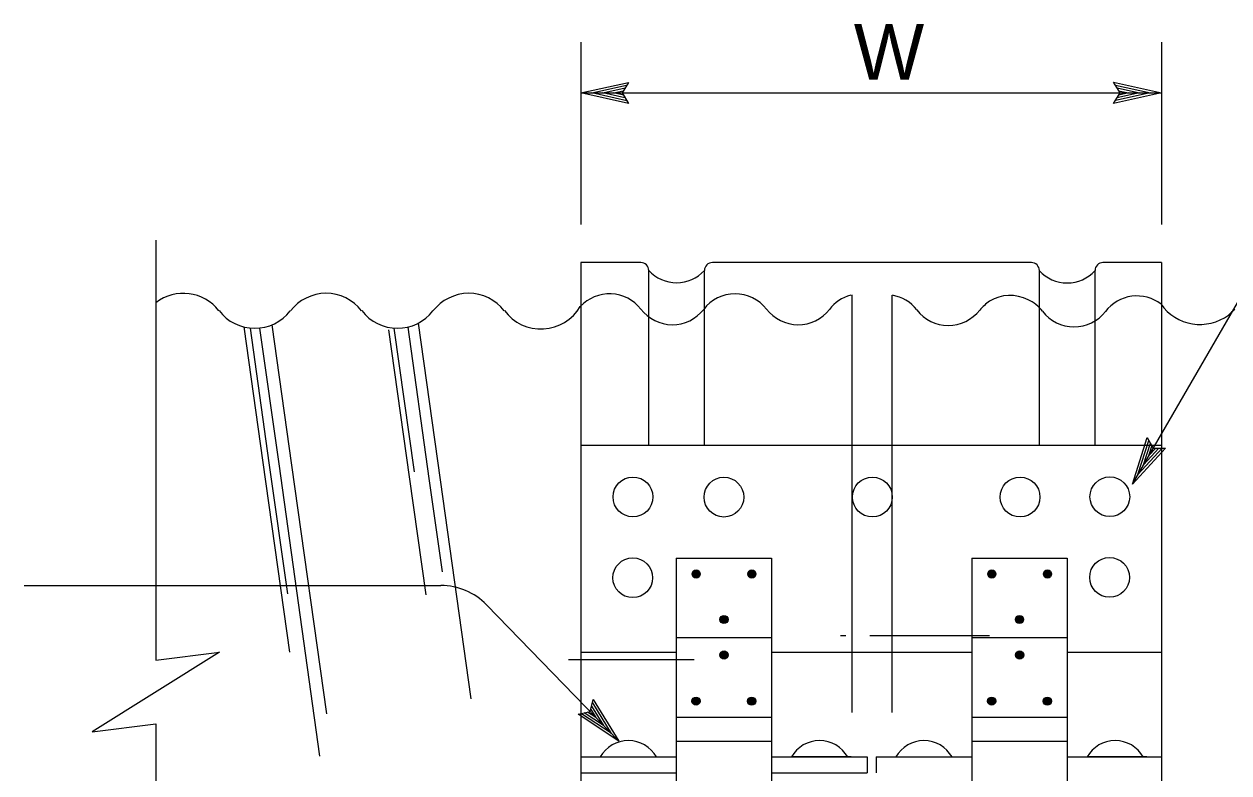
# Model space of a CAD drawing. Extents: x -894 to 866, y -472 to 714.
# Drawn here: x 122.5 to 274, y 240.7 to 334.7 of the extents above; entities that cross this region are included whole.
import ezdxf

# ---------------------------------------------------------------- set-up
doc = ezdxf.new("R2010")
doc.units = 0
for name, color, linetype in [('56 Stage 3 Anno', 7, 'Continuous'), ('57 Undefined', 7, 'Continuous'), ('60 Nongeo Data', 7, 'Continuous')]:
    doc.layers.add(name, color=color, linetype=linetype)

msp = doc.modelspace()

# ---------------------------------------------------------------- linework, layer by layer
at = {"layer": '56 Stage 3 Anno'}
for p, q in [((192.51, 332.47), (192.51, 309.55)), ((265.51, 332.47), (265.51, 309.55)), ((192.51, 326.09), (198.51, 327.42)), ((198.51, 327.42), (197.71, 326.09)), ((198.51, 327.42), (198.51, 327.42)), ((260.31, 326.09), (259.51, 327.43)), ((259.51, 327.43), (259.51, 327.43)), ((259.51, 327.43), (265.51, 326.09)), ((198.51, 324.75), (192.51, 326.09)), ((192.51, 326.09), (192.51, 326.09)), ((192.51, 326.09), (265.51, 326.09)), ((198.29, 325.11), (193.89, 326.09)), ((193.9, 326.1), (198.28, 327.06)), ((195.27, 326.09), (198.1, 326.72)), ((198.06, 325.47), (195.27, 326.09)), ((196.66, 326.09), (197.86, 326.36)), ((197.88, 325.82), (196.66, 326.09)), ((197.71, 326.09), (198.51, 324.75)), ((265.51, 326.09), (259.51, 324.76)), ((259.51, 324.76), (260.31, 326.09)), ((259.73, 327.08), (264.13, 326.09)), ((264.12, 326.09), (259.75, 325.12)), ((262.75, 326.1), (259.92, 325.47)), ((259.96, 326.72), (262.75, 326.1)), ((260.14, 326.37), (261.37, 326.1)), ((261.37, 326.1), (260.16, 325.83)), ((265.51, 326.09), (265.51, 326.09)), ((198.51, 324.75), (198.51, 324.75)), ((259.51, 324.76), (259.51, 324.76)), ((261.87, 276.95), (286.04, 318.66)), ((261.87, 276.95), (263.72, 282.81)), ((262.56, 278.16), (263.92, 282.43)), ((263.25, 279.34), (264.13, 282.1)), ((263.72, 282.81), (263.72, 282.81)), ((263.72, 282.81), (264.47, 281.45)), ((266.04, 281.47), (261.87, 276.95)), ((265.62, 281.46), (262.56, 278.14)), ((265.19, 281.44), (263.25, 279.34)), ((263.95, 280.54), (264.32, 281.72)), ((264.8, 281.46), (263.95, 280.54)), ((264.47, 281.45), (266.04, 281.47)), ((266.04, 281.47), (266.04, 281.47)), ((261.87, 276.95), (261.87, 276.95)), ((122.53, 264.19), (174.93, 264.19)), ((180.67, 261.76), (197.3, 244.63)), ((193.68, 248.36), (194.08, 249.87)), ((193.76, 248.68), (194.42, 247.61)), ((193.88, 249.05), (195.38, 246.62)), ((193.98, 249.47), (196.34, 245.62)), ((194.08, 249.87), (194.08, 249.87)), ((194.08, 249.87), (197.3, 244.63)), ((192.17, 248.01), (193.68, 248.36)), ((197.3, 244.63), (192.17, 248.01)), ((192.17, 248.01), (192.17, 248.01)), ((196.33, 245.63), (192.59, 248.09)), ((195.38, 246.62), (192.96, 248.21)), ((194.42, 247.61), (193.38, 248.29)), ((197.3, 244.63), (197.3, 244.63))]:
    msp.add_line(p, q, dxfattribs=at)
msp.add_arc((174.93, 256.19), 8, 44.1574, 90, dxfattribs=at)
at = {"layer": '60 Nongeo Data'}
for p, q in [((139.1, 307.59), (139.1, 280.97)), ((192.51, 304.77), (192.51, 181.96)), ((200.07, 304.77), (192.51, 304.77)), ((230.58, 304.77), (209.07, 304.77)), ((249.17, 304.77), (230.58, 304.77)), ((265.51, 304.77), (258.17, 304.77)), ((265.51, 304.77), (265.51, 163.05)), ((201.07, 281.77), (201.07, 303.77)), ((208.07, 281.77), (208.07, 303.77)), ((250.17, 281.77), (250.17, 303.77)), ((257.17, 281.77), (257.17, 303.77)), ((226.61, 300.73), (226.61, 248.24)), ((231.61, 300.69), (231.61, 248.24)), ((153.68, 296.94), (156.16, 279.31)), ((172.07, 297.15), (174.84, 277.49)), ((150.17, 296.68), (152.56, 279.66)), ((150.94, 296.54), (153.32, 279.59)), ((152.14, 296.54), (154.54, 279.47)), ((168.34, 296.32), (170.93, 277.87)), ((169.03, 296.53), (171.57, 278.49)), ((170.76, 296.66), (173.43, 277.63)), ((265.51, 281.77), (192.51, 281.77)), ((139.1, 280.97), (139.1, 254.81)), ((152.56, 279.66), (155.91, 255.82)), ((153.32, 279.59), (155.63, 263.17)), ((154.54, 279.47), (159.69, 242.77)), ((156.16, 279.31), (160.55, 248.09)), ((170.93, 277.87), (173.02, 263.01)), ((173.43, 277.63), (175.08, 265.9)), ((174.84, 277.49), (178.7, 249.97)), ((204.51, 267.65), (216.51, 267.65)), ((204.51, 267.65), (204.51, 238.65)), ((216.51, 267.65), (216.51, 238.65)), ((241.67, 267.65), (253.67, 267.65)), ((241.67, 267.65), (241.67, 238.65)), ((253.67, 267.65), (253.67, 238.65)), ((204.51, 257.65), (216.51, 257.65)), ((225.16, 257.9), (225.85, 257.9)), ((228.85, 257.9), (233.58, 257.9)), ((232.5, 257.9), (243.92, 257.9)), ((241.67, 257.65), (253.67, 257.65)), ((190.99, 254.9), (196.42, 254.9)), ((204.51, 255.77), (192.51, 255.77)), ((195.33, 254.9), (206.76, 254.9)), ((241.67, 255.77), (216.51, 255.77)), ((265.51, 255.77), (253.67, 255.77)), ((204.51, 247.65), (216.51, 247.65)), ((241.67, 247.65), (253.67, 247.65)), ((139.1, 246.81), (139.1, 181.96)), ((204.51, 244.65), (216.51, 244.65)), ((241.67, 244.65), (253.67, 244.65)), ((192.51, 242.65), (204.51, 242.65)), ((216.51, 242.65), (228.51, 242.65)), ((226.08, 242.65), (219.01, 242.65)), ((226.51, 242.65), (219.44, 242.65)), ((228.51, 242.65), (228.51, 240.65)), ((229.67, 242.65), (241.67, 242.65)), ((229.67, 242.65), (229.67, 240.65)), ((253.67, 242.65), (265.51, 242.65)), ((263.24, 242.65), (256.17, 242.65)), ((263.67, 242.65), (256.6, 242.65)), ((192.51, 240.65), (204.51, 240.65)), ((216.51, 240.65), (228.51, 240.65))]:
    msp.add_line(p, q, dxfattribs=at)
msp.add_lwpolyline([(139.1, 254.81), (147.1, 255.81), (131.1, 245.81), (139.1, 246.81)], dxfattribs=at)
for centre, radius in [((199.08, 275.32), 2.5), ((210.51, 275.3), 2.5), ((229.18, 275.31), 2.5), ((247.74, 275.31), 2.5), ((259.03, 275.35), 2.5), ((199.05, 265.17), 2.5), ((259, 265.22), 2.5), ((207.02, 265.64), 0.513), ((207.02, 265.64), 0.451), ((207.02, 265.64), 0.39), ((207.02, 265.64), 0.328), ((207.02, 265.64), 0.267), ((207.02, 265.64), 0.205), ((207.02, 265.64), 0.144), ((207.02, 265.64), 0.0615), ((214.03, 265.64), 0.513), ((214.03, 265.64), 0.451), ((214.03, 265.64), 0.39), ((214.03, 265.64), 0.328), ((214.03, 265.64), 0.267), ((214.03, 265.64), 0.205), ((214.03, 265.64), 0.144), ((214.03, 265.64), 0.0615), ((244.19, 265.64), 0.513), ((244.19, 265.64), 0.451), ((244.19, 265.64), 0.39), ((244.19, 265.64), 0.328), ((244.19, 265.64), 0.267), ((244.19, 265.64), 0.205), ((244.19, 265.64), 0.144), ((244.19, 265.64), 0.0615), ((251.19, 265.64), 0.513), ((251.19, 265.64), 0.451), ((251.19, 265.64), 0.39), ((251.19, 265.64), 0.328), ((251.19, 265.64), 0.267), ((251.19, 265.64), 0.205), ((251.19, 265.64), 0.144), ((251.19, 265.64), 0.0615), ((210.52, 259.93), 0.513), ((210.52, 259.93), 0.451), ((210.52, 259.93), 0.39), ((210.52, 259.93), 0.328), ((210.52, 259.93), 0.267), ((210.52, 259.93), 0.205), ((210.52, 259.93), 0.144), ((210.52, 259.93), 0.0615), ((247.68, 259.93), 0.513), ((247.68, 259.93), 0.451), ((247.68, 259.93), 0.39), ((247.68, 259.93), 0.328), ((247.68, 259.93), 0.267), ((247.68, 259.93), 0.205), ((247.68, 259.93), 0.144), ((247.68, 259.93), 0.0615), ((210.53, 255.46), 0.513), ((210.53, 255.46), 0.451), ((210.53, 255.46), 0.39), ((210.53, 255.46), 0.328), ((210.53, 255.46), 0.267), ((210.53, 255.46), 0.205), ((210.53, 255.46), 0.144), ((210.53, 255.46), 0.0615), ((247.7, 255.46), 0.513), ((247.7, 255.46), 0.451), ((247.7, 255.46), 0.39), ((247.7, 255.46), 0.328), ((247.7, 255.46), 0.267), ((247.7, 255.46), 0.205), ((247.7, 255.46), 0.144), ((247.7, 255.46), 0.0615), ((207.01, 249.67), 0.513), ((207.01, 249.67), 0.451), ((207.01, 249.67), 0.39), ((207.01, 249.67), 0.328), ((207.01, 249.67), 0.267), ((214.01, 249.66), 0.513), ((214.01, 249.66), 0.451), ((214.01, 249.66), 0.39), ((214.01, 249.66), 0.328), ((214.01, 249.66), 0.267), ((244.17, 249.67), 0.513), ((244.17, 249.67), 0.451), ((244.17, 249.67), 0.39), ((244.17, 249.67), 0.328), ((244.17, 249.67), 0.267), ((251.17, 249.66), 0.513), ((251.17, 249.66), 0.451), ((251.17, 249.66), 0.39), ((251.17, 249.66), 0.328), ((251.17, 249.66), 0.267), ((207.01, 249.67), 0.205), ((207.01, 249.67), 0.144), ((207.01, 249.67), 0.0615), ((214.01, 249.66), 0.205), ((214.01, 249.66), 0.144), ((214.01, 249.66), 0.0615), ((244.17, 249.67), 0.205), ((244.17, 249.67), 0.144), ((244.17, 249.67), 0.0615), ((251.17, 249.66), 0.205), ((251.17, 249.66), 0.144), ((251.17, 249.66), 0.0615)]:
    msp.add_circle(centre, radius, dxfattribs=at)
for centre, radius, start, end in [((200.07, 303.77), 1, 0, 90), ((209.07, 303.77), 1, 90, 180), ((249.17, 303.77), 1, 0, 90), ((258.17, 303.77), 1, 90, 180), ((204.57, 307), 4.76, 222.7097, 317.2903), ((253.67, 306.93), 4.72, 222.0919, 317.9081), ((142.56, 295.25), 5.66, 37.8696, 127.6877), ((160.5, 295.25), 5.66, 37.8698, 142.5539), ((178.43, 295.25), 5.66, 37.8698, 142.5539), ((196.13, 295.86), 4.99, 37.8698, 137.3985), ((211.93, 295.86), 4.99, 37.8698, 142.5539), ((227.74, 295.86), 4.99, 104.9758, 142.5539), ((230.83, 295.76), 4.99, 37.8698, 80.0192), ((248.64, 293.6), 7.91, 126.8144, 138.9721), ((246.49, 295.51), 5.13, 63.81, 120.3417), ((246.63, 295.59), 4.99, 37.8698, 64.8747), ((262.44, 295.59), 4.99, 52.305, 142.5539), ((151.53, 302.18), 5.66, 217.4461, 322.1302), ((169.47, 302.18), 5.66, 217.4461, 322.1302), ((187.51, 302.17), 5.74, 216.7496, 329.3846), ((204.03, 301.96), 4.99, 217.4461, 322.1302), ((219.84, 301.96), 4.99, 217.4461, 322.1302), ((238.73, 301.86), 4.99, 217.4461, 322.1302), ((254.54, 301.69), 4.99, 217.4461, 322.1302), ((270.37, 302.98), 5.98, 214.9424, 306.5697), ((325.47, 240.69), 77.2, 131.092, 131.8731), ((198.5, 240.65), 4.06, 29.5253, 150.4779), ((222.54, 240.65), 4.06, 29.5253, 150.4779), ((235.66, 240.65), 4.06, 29.5253, 150.4779), ((259.7, 240.65), 4.06, 29.5253, 150.4779)]:
    msp.add_arc(centre, radius, start, end, dxfattribs=at)

# ---------------------------------------------------------------- texts
at = {"layer": '57 Undefined'}
msp.add_text('W', height=7, dxfattribs=at).set_placement((226.85, 327.74))

doc.saveas('drawing.dxf')
